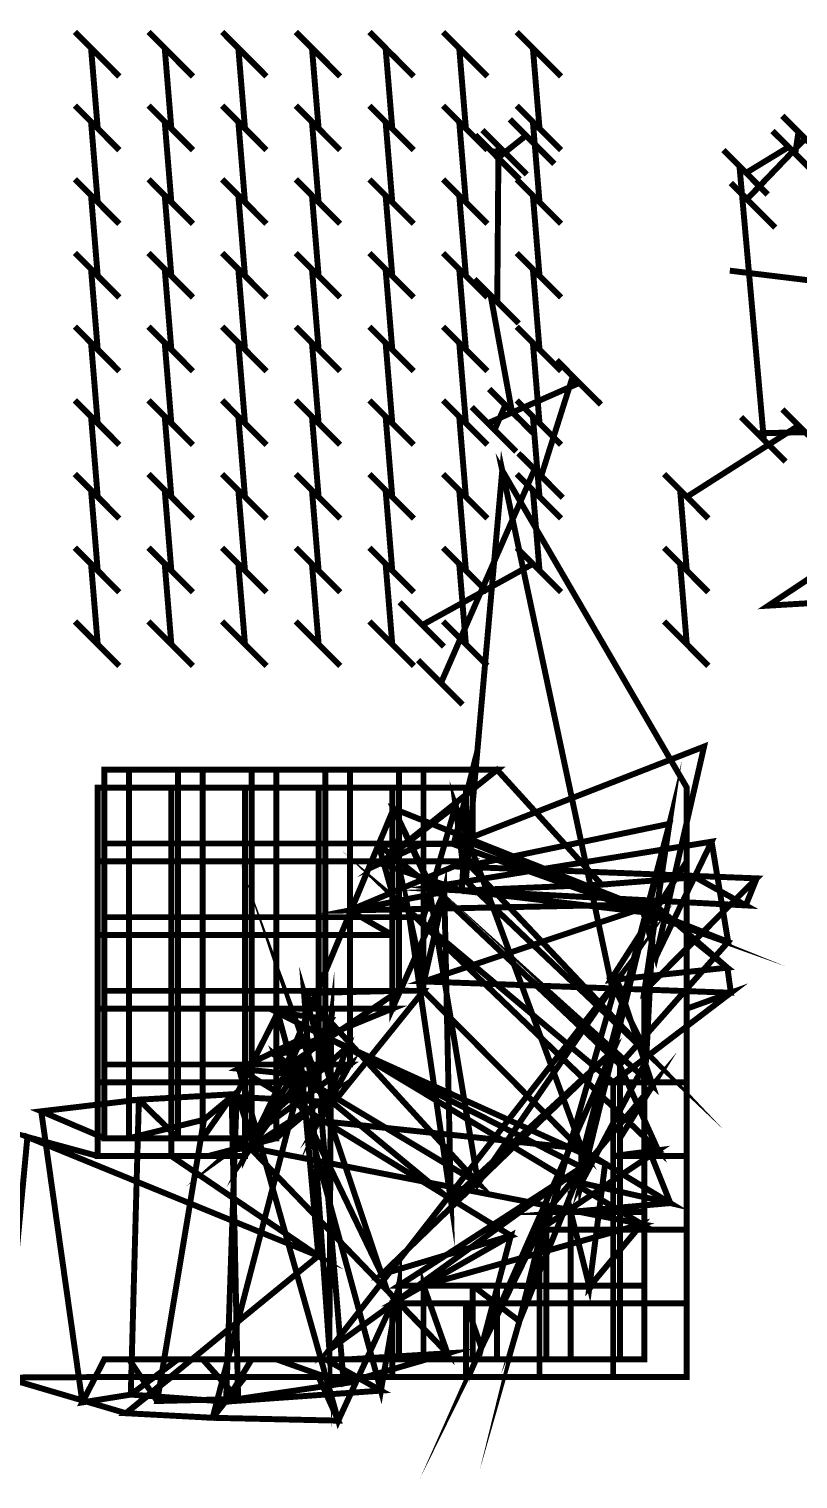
# Model space of a CAD drawing. Extents: x 0.5 to 10.7, y 0.3 to 10.6.
# Drawn here: x 5.604 to 7.403, y 0.304 to 3.694 of the extents above; entities that cross this region are included whole.
import ezdxf

# ---------------------------------------------------------------- set-up
doc = ezdxf.new("R2010")
doc.units = 0
doc.layers.get('0').update_dxf_attribs({"linetype": 'CONTINUOUS'})

msp = doc.modelspace()

# ---------------------------------------------------------------- linework, layer by layer
at = {"color": 0, "const_width": 0.013889}
for points in [[(5.76486, 3.63336), (5.81153, 3.58653), (5.81526, 3.58279), (5.77263, 3.62554), (5.72276, 3.6754), (5.71153, 3.68668), (5.74929, 3.64887), (5.76486, 3.4611), (5.81153, 3.41428), (5.81526, 3.41054), (5.77263, 3.45335), (5.72276, 3.50319), (5.71153, 3.51443), (5.74929, 3.47667), (5.76486, 3.2889), (5.81153, 3.24208), (5.81526, 3.23833), (5.77263, 3.28108), (5.72276, 3.33094), (5.71153, 3.34224), (5.74929, 3.30447), (5.76486, 3.11664), (5.81153, 3.06988), (5.81526, 3.06614), (5.77263, 3.10889), (5.72276, 3.15875), (5.71153, 3.16997), (5.74929, 3.13222), (5.76486, 2.94444), (5.81153, 2.89762), (5.81526, 2.89387), (5.77263, 2.93668), (5.72276, 2.98654), (5.71153, 2.99778), (5.74929, 2.96001), (5.76486, 2.77225), (5.81153, 2.72542), (5.81526, 2.72168), (5.77263, 2.76443), (5.72276, 2.81429), (5.71153, 2.82557), (5.74929, 2.78776), (5.76486, 2.59999), (5.81153, 2.55317), (5.81526, 2.54943), (5.77263, 2.59224), (5.72276, 2.64208), (5.71153, 2.65332), (5.74929, 2.61556), (5.76486, 2.42779), (5.81153, 2.38097), (5.81526, 2.37722), (5.77263, 2.41997), (5.72276, 2.46983), (5.71153, 2.48113), (5.74929, 2.44336), (5.76486, 2.25553), (5.81153, 2.20876), (5.81526, 2.20503), (5.77263, 2.24778), (5.72276, 2.29764), (5.71153, 2.30886), (5.74929, 2.27111)], [(5.93707, 3.63336), (5.98372, 3.58653), (5.98753, 3.58279), (5.94488, 3.62554), (5.89501, 3.6754), (5.88374, 3.68668), (5.92156, 3.64887), (5.93707, 3.4611), (5.98372, 3.41428), (5.98753, 3.41054), (5.94488, 3.45335), (5.89501, 3.50319), (5.88374, 3.51443), (5.92156, 3.47667), (5.93707, 3.2889), (5.98372, 3.24208), (5.98753, 3.23833), (5.94488, 3.28108), (5.89501, 3.33094), (5.88374, 3.34224), (5.92156, 3.30447), (5.93707, 3.11664), (5.98372, 3.06988), (5.98753, 3.06614), (5.94488, 3.10889), (5.89501, 3.15875), (5.88374, 3.16997), (5.92156, 3.13222), (5.93707, 2.94444), (5.98372, 2.89762), (5.98753, 2.89387), (5.94488, 2.93668), (5.89501, 2.98654), (5.88374, 2.99778), (5.92156, 2.96001), (5.93707, 2.77225), (5.98372, 2.72542), (5.98753, 2.72168), (5.94488, 2.76443), (5.89501, 2.81429), (5.88374, 2.82557), (5.92156, 2.78776), (5.93707, 2.59999), (5.98372, 2.55317), (5.98753, 2.54943), (5.94488, 2.59224), (5.89501, 2.64208), (5.88374, 2.65332), (5.92156, 2.61556), (5.93707, 2.42779), (5.98372, 2.38097), (5.98753, 2.37722), (5.94488, 2.41997), (5.89501, 2.46983), (5.88374, 2.48113), (5.92156, 2.44336), (5.93707, 2.25553), (5.98372, 2.20876), (5.98753, 2.20503), (5.94488, 2.24778), (5.89501, 2.29764), (5.88374, 2.30886), (5.92156, 2.27111)], [(6.10932, 3.63336), (6.15597, 3.58653), (6.15972, 3.58279), (6.11708, 3.62554), (6.06722, 3.6754), (6.05599, 3.68668), (6.09375, 3.64887), (6.10932, 3.4611), (6.15597, 3.41428), (6.15972, 3.41054), (6.11708, 3.45335), (6.06722, 3.50319), (6.05599, 3.51443), (6.09375, 3.47667), (6.10932, 3.2889), (6.15597, 3.24208), (6.15972, 3.23833), (6.11708, 3.28108), (6.06722, 3.33094), (6.05599, 3.34224), (6.09375, 3.30447), (6.10932, 3.11664), (6.15597, 3.06988), (6.15972, 3.06614), (6.11708, 3.10889), (6.06722, 3.15875), (6.05599, 3.16997), (6.09375, 3.13222), (6.10932, 2.94444), (6.15597, 2.89762), (6.15972, 2.89387), (6.11708, 2.93668), (6.06722, 2.98654), (6.05599, 2.99778), (6.09375, 2.96001), (6.10932, 2.77225), (6.15597, 2.72542), (6.15972, 2.72168), (6.11708, 2.76443), (6.06722, 2.81429), (6.05599, 2.82557), (6.09375, 2.78776), (6.10932, 2.59999), (6.15597, 2.55317), (6.15972, 2.54943), (6.11708, 2.59224), (6.06722, 2.64208), (6.05599, 2.65332), (6.09375, 2.61556), (6.10932, 2.42779), (6.15597, 2.38097), (6.15972, 2.37722), (6.11708, 2.41997), (6.06722, 2.46983), (6.05599, 2.48113), (6.09375, 2.44336), (6.10932, 2.25553), (6.15597, 2.20876), (6.15972, 2.20503), (6.11708, 2.24778), (6.06722, 2.29764), (6.05599, 2.30886), (6.09375, 2.27111)], [(6.28153, 3.63336), (6.32818, 3.58653), (6.33192, 3.58279), (6.28928, 3.62554), (6.23942, 3.6754), (6.22819, 3.68668), (6.26594, 3.64887), (6.28153, 3.4611), (6.32818, 3.41428), (6.33192, 3.41054), (6.28928, 3.45335), (6.23942, 3.50319), (6.22819, 3.51443), (6.26594, 3.47667), (6.28153, 3.2889), (6.32818, 3.24208), (6.33192, 3.23833), (6.28928, 3.28108), (6.23942, 3.33094), (6.22819, 3.34224), (6.26594, 3.30447), (6.28153, 3.11664), (6.32818, 3.06988), (6.33192, 3.06614), (6.28928, 3.10889), (6.23942, 3.15875), (6.22819, 3.16997), (6.26594, 3.13222), (6.28153, 2.94444), (6.32818, 2.89762), (6.33192, 2.89387), (6.28928, 2.93668), (6.23942, 2.98654), (6.22819, 2.99778), (6.26594, 2.96001), (6.28153, 2.77225), (6.32818, 2.72542), (6.33192, 2.72168), (6.28928, 2.76443), (6.23942, 2.81429), (6.22819, 2.82557), (6.26594, 2.78776), (6.28153, 2.59999), (6.32818, 2.55317), (6.33192, 2.54943), (6.28928, 2.59224), (6.23942, 2.64208), (6.22819, 2.65332), (6.26594, 2.61556), (6.28153, 2.42779), (6.32818, 2.38097), (6.33192, 2.37722), (6.28928, 2.41997), (6.23942, 2.46983), (6.22819, 2.48113), (6.26594, 2.44336), (6.28153, 2.25553), (6.32818, 2.20876), (6.33192, 2.20503), (6.28928, 2.24778), (6.23942, 2.29764), (6.22819, 2.30886), (6.26594, 2.27111)], [(6.45378, 3.63336), (6.50043, 3.58653), (6.50418, 3.58279), (6.46153, 3.62554), (6.41168, 3.6754), (6.40039, 3.68668), (6.43821, 3.64887), (6.45378, 3.4611), (6.50043, 3.41428), (6.50418, 3.41054), (6.46153, 3.45335), (6.41168, 3.50319), (6.40039, 3.51443), (6.43821, 3.47667), (6.45378, 3.2889), (6.50043, 3.24208), (6.50418, 3.23833), (6.46153, 3.28108), (6.41168, 3.33094), (6.40039, 3.34224), (6.43821, 3.30447), (6.45378, 3.11664), (6.50043, 3.06988), (6.50418, 3.06614), (6.46153, 3.10889), (6.41168, 3.15875), (6.40039, 3.16997), (6.43821, 3.13222), (6.45378, 2.94444), (6.50043, 2.89762), (6.50418, 2.89387), (6.46153, 2.93668), (6.41168, 2.98654), (6.40039, 2.99778), (6.43821, 2.96001), (6.45378, 2.77225), (6.50043, 2.72542), (6.50418, 2.72168), (6.46153, 2.76443), (6.41168, 2.81429), (6.40039, 2.82557), (6.43821, 2.78776), (6.45378, 2.59999), (6.50043, 2.55317), (6.50418, 2.54943), (6.46153, 2.59224), (6.41168, 2.64208), (6.40039, 2.65332), (6.43821, 2.61556), (6.45378, 2.42779), (6.50043, 2.38097), (6.50418, 2.37722), (6.46153, 2.41997), (6.41168, 2.46983), (6.40039, 2.48113), (6.43821, 2.44336), (6.45378, 2.25553), (6.50043, 2.20876), (6.50418, 2.20503), (6.46153, 2.24778), (6.41168, 2.29764), (6.40039, 2.30886), (6.43821, 2.27111)], [(6.79818, 3.63336), (6.84483, 3.58653), (6.84864, 3.58279), (6.80599, 3.62554), (6.75613, 3.6754), (6.74485, 3.68668), (6.78267, 3.64887), (6.79818, 3.4611), (6.84483, 3.41428), (6.84864, 3.41054), (6.80599, 3.45335), (6.75613, 3.50319), (6.74485, 3.51443), (6.78267, 3.47667), (6.79818, 3.2889), (6.84483, 3.24208), (6.84864, 3.23833), (6.80599, 3.28108), (6.75613, 3.33094), (6.74485, 3.34224), (6.78267, 3.30447), (6.79818, 3.11664), (6.84483, 3.06988), (6.84864, 3.06614), (6.80599, 3.10889), (6.75613, 3.15875), (6.74485, 3.16997), (6.78267, 3.13222), (6.79818, 2.94444), (6.84483, 2.89762), (6.84864, 2.89387), (6.80599, 2.93668), (6.75613, 2.98654), (6.74485, 2.99778), (6.78267, 2.96001), (6.79818, 2.77225), (6.84483, 2.72542), (6.84864, 2.72168), (6.80599, 2.76443), (6.75613, 2.81429), (6.74485, 2.82557), (6.78267, 2.78776), (6.79818, 2.59999), (6.84483, 2.55317), (6.84864, 2.54943), (6.80599, 2.59224), (6.75613, 2.64208), (6.74485, 2.65332), (6.78267, 2.61556), (6.79818, 2.42779), (6.84483, 2.38097), (6.84864, 2.37722), (6.80599, 2.41997), (6.75613, 2.46983), (6.74485, 2.48113), (6.78267, 2.44336), (6.52403, 2.30057), (6.57086, 2.25375), (6.5746, 2.25), (6.53196, 2.29264), (6.48193, 2.34267), (6.47071, 2.35374), (6.50846, 2.31614)], [(6.62597, 3.63336), (6.67264, 3.58653), (6.67638, 3.58279), (6.63374, 3.62554), (6.58388, 3.6754), (6.57264, 3.68668), (6.6104, 3.64887), (6.62597, 3.4611), (6.67264, 3.41428), (6.67638, 3.41054), (6.63374, 3.45335), (6.58388, 3.50319), (6.57264, 3.51443), (6.6104, 3.47667), (6.62597, 3.2889), (6.67264, 3.24208), (6.67638, 3.23833), (6.63374, 3.28108), (6.58388, 3.33094), (6.57264, 3.34224), (6.6104, 3.30447), (6.62597, 3.11664), (6.67264, 3.06988), (6.67638, 3.06614), (6.63374, 3.10889), (6.58388, 3.15875), (6.57264, 3.16997), (6.6104, 3.13222), (6.62597, 2.94444), (6.67264, 2.89762), (6.67638, 2.89387), (6.63374, 2.93668), (6.58388, 2.98654), (6.57264, 2.99778), (6.6104, 2.96001), (6.62597, 2.77225), (6.67264, 2.72542), (6.67638, 2.72168), (6.63374, 2.76443), (6.58388, 2.81429), (6.57264, 2.82557), (6.6104, 2.78776), (6.62597, 2.59999), (6.67264, 2.55317), (6.67638, 2.54943), (6.63374, 2.59224), (6.58388, 2.64208), (6.57264, 2.65332), (6.6104, 2.61556), (6.62597, 2.42779), (6.67264, 2.38097), (6.67638, 2.37722), (6.63374, 2.41997), (6.58388, 2.46983), (6.57264, 2.48113), (6.6104, 2.44336), (6.62597, 2.25553), (6.67264, 2.20876), (6.67638, 2.20503), (6.63374, 2.24778), (6.58388, 2.29764), (6.57264, 2.30886), (6.6104, 2.27111)], [(7.42725, 3.42947), (7.37739, 3.47933), (7.3661, 3.49056), (7.40375, 3.45281), (7.39626, 3.40224), (7.44293, 3.35542)], [(6.78207, 3.42904), (6.82889, 3.38238), (6.83263, 3.37864), (6.78999, 3.42122), (6.74013, 3.47114), (6.72889, 3.48236), (6.76665, 3.44461), (6.70122, 3.39236), (6.74794, 3.34571), (6.75179, 3.34196), (6.70904, 3.3846), (6.65918, 3.43446), (6.64789, 3.44569), (6.68571, 3.40793), (6.71767, 3.40429), (6.76443, 3.35747), (6.76818, 3.35374), (6.72553, 3.39638), (6.67567, 3.44624), (6.66444, 3.45751), (6.70221, 3.41971), (6.69933, 3.05583), (6.7461, 3.00917), (6.74983, 3.00543), (6.70725, 3.04807), (6.65722, 3.09793), (6.64611, 3.10915), (6.68375, 3.0714), (6.73372, 2.79904), (6.78043, 2.75222), (6.78429, 2.74849), (6.74154, 2.79113), (6.69168, 2.84099), (6.68039, 2.85221), (6.71821, 2.81446), (6.69303, 2.75667), (6.73975, 2.70985), (6.7436, 2.70611), (6.70085, 2.74892), (6.65099, 2.79878), (6.63971, 2.81), (6.67751, 2.77225), (6.89139, 2.86637), (6.93821, 2.81961), (6.94194, 2.81581), (6.89931, 2.85846), (6.84944, 2.90831), (6.83822, 2.9196), (6.87597, 2.88178), (6.80208, 2.64876), (6.84874, 2.60194), (6.85249, 2.59819), (6.80985, 2.64085), (6.75999, 2.69081), (6.74875, 2.70193), (6.78651, 2.66428), (6.56776, 2.16515), (6.61442, 2.11849), (6.61833, 2.11458), (6.57557, 2.15733), (6.52572, 2.20725), (6.51443, 2.21847), (6.55225, 2.18072)], [(7.44667, 3.35167), (7.40403, 3.39432), (7.35417, 3.44428), (7.34293, 3.4554), (7.38069, 3.41775), (7.28142, 3.35736), (7.32807, 3.31054), (7.33182, 3.30681), (7.28917, 3.34944), (7.23931, 3.39931), (7.22808, 3.41054), (7.26585, 3.37278), (7.32292, 2.73318), (7.36957, 2.68642), (7.37349, 2.68261), (7.33068, 2.72526), (7.28082, 2.77513), (7.26958, 2.7864), (7.30735, 2.74858), (7.4196, 2.75125)], [(7.29889, 3.28028), (7.34571, 3.23346), (7.34944, 3.22971), (7.30681, 3.27235), (7.25694, 3.32238), (7.24571, 3.3335), (7.28347, 3.29585), (7.41932, 3.43722)], [(7.24322, 3.12875), (7.88499, 3.05057), (7.86387, 3.15831), (7.95281, 3.07497), (8.20833, 3.15831), (8.29719, 3.07497), (8.55279, 3.15831), (8.64165, 3.07497), (8.89725, 3.15831)], [(7.42736, 2.74333), (7.3775, 2.79318), (7.36626, 2.80447), (7.40403, 2.76665), (7.14264, 2.59999), (7.18929, 2.55317), (7.19303, 2.54943), (7.15039, 2.59224), (7.10053, 2.64208), (7.08931, 2.65332), (7.12706, 2.61556), (7.14264, 2.42779), (7.18929, 2.38097), (7.19303, 2.37722), (7.15039, 2.41997), (7.10053, 2.46983), (7.08931, 2.48113), (7.12706, 2.44336), (7.14264, 2.25553), (7.18929, 2.20876), (7.19303, 2.20503), (7.15039, 2.24778), (7.10053, 2.29764), (7.08931, 2.30886), (7.12706, 2.27111)], [(7.51942, 2.46946), (7.3335, 2.34581), (8.13097, 2.39318), (7.95281, 2.38612), (8.20833, 2.46946), (8.29719, 2.38612), (8.55279, 2.46946), (8.64165, 2.38612), (8.89725, 2.46946)]]:
    msp.add_lwpolyline(points, dxfattribs=at)
for points in [[(6.62582, 1.70247), (6.71099, 2.66168), (6.96431, 1.47043), (7.04844, 1.30138), (6.62582, 1.70247)], [(6.71099, 2.66168), (7.14264, 1.92042), (7.14264, 1.74821), (6.96431, 1.47043), (6.71099, 2.66168)], [(6.59739, 1.78803), (7.18306, 2.01639), (7.07053, 1.52512), (7.04058, 1.62929), (6.59739, 1.78803)], [(6.64165, 1.96208), (6.59739, 1.78803), (7.04058, 1.62929), (6.64165, 1.78988), (6.64165, 1.96208)], [(5.78054, 1.96208), (5.95281, 1.96208), (5.95281, 1.78988), (5.78054, 1.78988), (5.78054, 1.96208)], [(5.83789, 1.96208), (6.01014, 1.96208), (6.01014, 1.78988), (5.83789, 1.78988), (5.83789, 1.96208)], [(5.95281, 1.96208), (6.125, 1.96208), (6.125, 1.78988), (5.95281, 1.78988), (5.95281, 1.96208)], [(6.01014, 1.96208), (6.18235, 1.96208), (6.18235, 1.78988), (6.01014, 1.78988), (6.01014, 1.96208)], [(6.125, 1.96208), (6.29719, 1.96208), (6.29719, 1.78988), (6.125, 1.78988), (6.125, 1.96208)], [(6.18235, 1.96208), (6.3546, 1.96208), (6.3546, 1.78988), (6.18235, 1.78988), (6.18235, 1.96208)], [(6.29719, 1.96208), (6.46946, 1.96208), (6.46946, 1.78988), (6.29719, 1.78988), (6.29719, 1.96208)], [(6.3546, 1.96208), (6.52681, 1.96208), (6.52681, 1.78988), (6.3546, 1.78988), (6.3546, 1.96208)], [(6.52681, 1.96208), (6.699, 1.96208), (6.42529, 1.74322), (6.52681, 1.78988), (6.52681, 1.96208)], [(6.699, 1.96208), (6.94336, 1.69374), (6.61626, 1.67985), (6.42529, 1.74322), (6.699, 1.96208)], [(6.46946, 1.96208), (6.64165, 1.96208), (6.64165, 1.78988), (6.46946, 1.78988), (6.46946, 1.96208)], [(7.10194, 1.83583), (7.04346, 1.44542), (7.04346, 1.27322), (6.89567, 0.996365), (7.10194, 1.83583)], [(6.60194, 1.87776), (6.61974, 1.7354), (7.10194, 1.83583), (6.89958, 1.06972), (6.60194, 1.87776)], [(5.76486, 1.92042), (5.93707, 1.92042), (5.93707, 1.74821), (5.76486, 1.74821), (5.76486, 1.92042)], [(5.93707, 1.92042), (6.10932, 1.92042), (6.10932, 1.74821), (5.93707, 1.74821), (5.93707, 1.92042)], [(6.10932, 1.92042), (6.28153, 1.92042), (6.28153, 1.74821), (6.10932, 1.74821), (6.10932, 1.92042)], [(6.28153, 1.92042), (6.45378, 1.92042), (6.45378, 1.74821), (6.28153, 1.74821), (6.28153, 1.92042)], [(6.45378, 1.92042), (6.62597, 1.92042), (6.62597, 1.74821), (6.45378, 1.74821), (6.45378, 1.92042)], [(6.52681, 1.61763), (6.60194, 1.87776), (6.89958, 1.06972), (6.52681, 1.44542), (6.52681, 1.61763)], [(6.62597, 1.92042), (6.62582, 1.70247), (7.04844, 1.30138), (6.62597, 1.74821), (6.62597, 1.92042)], [(6.20361, 1.26628), (6.45692, 1.8711), (6.53792, 1.69749), (6.65446, 0.995714), (6.20361, 1.26628)], [(6.42156, 1.78711), (6.54514, 1.68804), (6.45692, 1.8711), (6.20361, 1.26628), (6.42156, 1.78711)], [(6.52681, 1.78988), (6.42529, 1.74322), (6.60194, 1.87776), (6.52681, 1.61763), (6.52681, 1.78988)], [(6.42529, 1.74322), (6.61626, 1.67985), (6.61974, 1.7354), (6.60194, 1.87776), (6.42529, 1.74322)], [(6.54514, 1.68804), (7.20068, 1.79406), (7.23931, 1.55974), (6.45692, 1.8711), (6.54514, 1.68804)], [(6.45692, 1.8711), (7.23931, 1.55974), (6.98611, 1.27322), (6.53792, 1.69749), (6.45692, 1.8711)], [(6.61974, 1.7354), (7.3061, 1.70833), (7.04346, 1.44542), (7.10194, 1.83583), (6.61974, 1.7354)], [(6.89958, 1.06972), (7.10194, 1.83583), (6.89567, 0.996365), (6.89556, 1.07666), (6.89958, 1.06972)], [(5.78054, 1.78988), (5.95281, 1.78988), (5.95281, 1.61763), (5.78054, 1.61763), (5.78054, 1.78988)], [(5.83789, 1.78988), (6.01014, 1.78988), (6.01014, 1.61763), (5.83789, 1.61763), (5.83789, 1.78988)], [(5.95281, 1.78988), (6.125, 1.78988), (6.125, 1.61763), (5.95281, 1.61763), (5.95281, 1.78988)], [(6.01014, 1.78988), (6.18235, 1.78988), (6.18235, 1.61763), (6.01014, 1.61763), (6.01014, 1.78988)], [(6.125, 1.78988), (6.29719, 1.78988), (6.29719, 1.61763), (6.125, 1.61763), (6.125, 1.78988)], [(6.18235, 1.78988), (6.3546, 1.78988), (6.3546, 1.61763), (6.18235, 1.61763), (6.18235, 1.78988)], [(6.46946, 1.61763), (6.42156, 1.78711), (6.20361, 1.26628), (6.46946, 1.44542), (6.46946, 1.61763)], [(6.29719, 1.78988), (6.46946, 1.78988), (6.46946, 1.61763), (6.29719, 1.61763), (6.29719, 1.78988)], [(6.3546, 1.78988), (6.52681, 1.78988), (6.52681, 1.61763), (6.3546, 1.61763), (6.3546, 1.78988)], [(6.64165, 1.78988), (7.04058, 1.62929), (6.54514, 1.68804), (6.42156, 1.78711), (6.64165, 1.78988)], [(6.46946, 1.78988), (6.64165, 1.78988), (6.42156, 1.78711), (6.46946, 1.61763), (6.46946, 1.78988)], [(6.57557, 1.67692), (6.52778, 1.46733), (6.49138, 1.63346), (6.59082, 0.955946), (6.57557, 1.67692)], [(7.04058, 1.62929), (7.07053, 1.52512), (7.20068, 1.79406), (6.54514, 1.68804), (7.04058, 1.62929)], [(6.49138, 1.63346), (6.97043, 1.23155), (6.97043, 1.0593), (7.07557, 1.07275), (6.49138, 1.63346)], [(6.96431, 1.47043), (7.14264, 1.74821), (7.14264, 1.57596), (7.23753, 1.49957), (6.96431, 1.47043)], [(5.76486, 1.74821), (5.93707, 1.74821), (5.93707, 1.57596), (5.76486, 1.57596), (5.76486, 1.74821)], [(5.93707, 1.74821), (6.10932, 1.74821), (6.10932, 1.57596), (5.93707, 1.57596), (5.93707, 1.74821)], [(6.28153, 1.23155), (6.18278, 1.29308), (6.42904, 0.782661), (6.24322, 1.33442), (6.28153, 1.23155)], [(6.10932, 1.74821), (6.28153, 1.74821), (6.28153, 1.57596), (6.10932, 1.57596), (6.10932, 1.74821)], [(6.28153, 1.74821), (6.45378, 1.74821), (6.45378, 1.57596), (6.28153, 1.57596), (6.28153, 1.74821)], [(6.62597, 1.74821), (7.04844, 1.30138), (7.0664, 1.64789), (6.35417, 1.63346), (6.62597, 1.74821)], [(6.45378, 1.74821), (6.62597, 1.74821), (6.35417, 1.63346), (6.45378, 1.57596), (6.45378, 1.74821)], [(6.61626, 1.67985), (7.28054, 1.64512), (7.3061, 1.70833), (6.61974, 1.7354), (6.61626, 1.67985)], [(6.45378, 1.40375), (6.57557, 1.67692), (6.59082, 0.955946), (6.18278, 1.29308), (6.45378, 1.40375)], [(6.94336, 1.69374), (7.16237, 1.71099), (7.28054, 1.64512), (6.61626, 1.67985), (6.94336, 1.69374)], [(6.65446, 0.995714), (6.53792, 1.69749), (7.06278, 1.22418), (6.97987, 1.47026), (6.65446, 0.995714)], [(6.53792, 1.69749), (6.98611, 1.27322), (6.98611, 1.10097), (7.06278, 1.22418), (6.53792, 1.69749)], [(6.35417, 1.63346), (7.0664, 1.64789), (6.52778, 1.46733), (6.57557, 1.67692), (6.35417, 1.63346)], [(6.45378, 1.57596), (6.35417, 1.63346), (6.57557, 1.67692), (6.45378, 1.40375), (6.45378, 1.57596)], [(7.04844, 1.30138), (6.96431, 1.47043), (7.23753, 1.49957), (7.0664, 1.64789), (7.04844, 1.30138)], [(6.2475, 1.44015), (6.65446, 0.995714), (6.97987, 1.47026), (6.30664, 0.606662), (6.2475, 1.44015)], [(6.52778, 1.46733), (7.24571, 1.44097), (6.97043, 1.23155), (6.49138, 1.63346), (6.52778, 1.46733)], [(6.59082, 0.955946), (6.49138, 1.63346), (7.07557, 1.07275), (6.97017, 1.30539), (6.59082, 0.955946)], [(7.0664, 1.64789), (7.23753, 1.49957), (7.24571, 1.44097), (6.52778, 1.46733), (7.0664, 1.64789)], [(5.78054, 1.61763), (5.95281, 1.61763), (5.95281, 1.44542), (5.78054, 1.44542), (5.78054, 1.61763)], [(5.83789, 1.61763), (6.01014, 1.61763), (6.01014, 1.44542), (5.83789, 1.44542), (5.83789, 1.61763)], [(5.95281, 1.61763), (6.125, 1.61763), (6.125, 1.44542), (5.95281, 1.44542), (5.95281, 1.61763)], [(6.01014, 1.61763), (6.18235, 1.61763), (6.18235, 1.44542), (6.01014, 1.44542), (6.01014, 1.61763)], [(6.125, 1.61763), (6.29719, 1.61763), (6.29719, 1.44542), (6.125, 1.44542), (6.125, 1.61763)], [(6.18235, 1.61763), (6.3546, 1.61763), (6.3546, 1.44542), (6.18235, 1.44542), (6.18235, 1.61763)], [(6.29719, 1.61763), (6.46946, 1.61763), (6.46946, 1.44542), (6.29719, 1.44542), (6.29719, 1.61763)], [(6.3546, 1.61763), (6.52681, 1.61763), (6.52681, 1.44542), (6.3546, 1.44542), (6.3546, 1.61763)], [(5.76486, 1.57596), (5.93707, 1.57596), (5.93707, 1.40375), (5.76486, 1.40375), (5.76486, 1.57596)], [(5.93707, 1.57596), (6.10932, 1.57596), (6.10932, 1.40375), (5.93707, 1.40375), (5.93707, 1.57596)], [(6.10932, 1.57596), (6.28153, 1.57596), (6.28153, 1.40375), (6.10932, 1.40375), (6.10932, 1.57596)], [(6.28153, 1.57596), (6.45378, 1.57596), (6.45378, 1.40375), (6.28153, 1.40375), (6.28153, 1.57596)], [(7.23753, 1.49957), (7.14264, 1.57596), (7.14264, 1.40375), (7.24571, 1.44097), (7.23753, 1.49957)], [(6.29719, 1.27322), (6.2475, 1.44015), (6.30664, 0.606662), (6.31071, 1.37831), (6.29719, 1.27322)], [(6.30664, 0.606662), (6.97987, 1.47026), (6.75108, 0.67334), (6.89708, 1.03293), (6.30664, 0.606662)], [(6.97987, 1.47026), (7.06278, 1.22418), (6.81392, 0.928765), (6.75108, 0.67334), (6.97987, 1.47026)], [(7.24571, 1.44097), (7.14264, 1.40375), (7.14264, 1.23155), (6.97043, 1.23155), (7.24571, 1.44097)], [(5.78054, 1.44542), (5.95281, 1.44542), (5.95281, 1.27322), (5.78054, 1.27322), (5.78054, 1.44542)], [(5.83789, 1.44542), (6.01014, 1.44542), (6.01014, 1.27322), (5.83789, 1.27322), (5.83789, 1.44542)], [(5.95281, 1.44542), (6.125, 1.44542), (6.125, 1.27322), (5.95281, 1.27322), (5.95281, 1.44542)], [(6.01014, 1.44542), (6.18235, 1.44542), (6.18235, 1.27322), (6.01014, 1.27322), (6.01014, 1.44542)], [(6.125, 1.44542), (6.29719, 1.44542), (6.29719, 1.27322), (6.125, 1.27322), (6.125, 1.44542)], [(6.18235, 1.44542), (6.3546, 1.44542), (6.3546, 1.27322), (6.18235, 1.27322), (6.18235, 1.44542)], [(6.46946, 1.44542), (6.20361, 1.26628), (6.65446, 0.995714), (6.2475, 1.44015), (6.46946, 1.44542)], [(6.3546, 1.44542), (6.52681, 1.44542), (6.28207, 1.14166), (6.3546, 1.27322), (6.3546, 1.44542)], [(6.29719, 1.44542), (6.46946, 1.44542), (6.2475, 1.44015), (6.29719, 1.27322), (6.29719, 1.44542)], [(6.52681, 1.44542), (6.89958, 1.06972), (6.89556, 1.07666), (6.28207, 1.14166), (6.52681, 1.44542)], [(5.76486, 1.40375), (5.93707, 1.40375), (5.93707, 1.23155), (5.76486, 1.23155), (5.76486, 1.40375)], [(5.93707, 1.40375), (6.10932, 1.40375), (6.10932, 1.23155), (5.93707, 1.23155), (5.93707, 1.40375)], [(6.09, 1.20432), (6.18582, 1.39458), (6.42725, 0.51096), (6.06515, 0.485297), (6.09, 1.20432)], [(6.125, 1.10097), (6.31071, 1.37831), (6.18582, 1.39458), (6.09, 1.20432), (6.125, 1.10097)], [(6.10932, 1.40375), (6.28153, 1.40375), (6.28153, 1.23155), (6.10932, 1.23155), (6.10932, 1.40375)], [(6.125, 1.27322), (6.29719, 1.27322), (6.31071, 1.37831), (6.125, 1.10097), (6.125, 1.27322)], [(6.31071, 1.37831), (6.30664, 0.606662), (6.89708, 1.03293), (6.18582, 1.39458), (6.31071, 1.37831)], [(6.28153, 1.40375), (6.45378, 1.40375), (6.18278, 1.29308), (6.28153, 1.23155), (6.28153, 1.40375)], [(6.18582, 1.39458), (6.89708, 1.03293), (6.46946, 0.756511), (6.42725, 0.51096), (6.18582, 1.39458)], [(6.3489, 1.31418), (6.95167, 1.0415), (6.91488, 0.753743), (7.03722, 0.900282), (6.3489, 1.31418)], [(6.3546, 1.27322), (6.28207, 1.14166), (6.3489, 1.31418), (6.07818, 1.07373), (6.3546, 1.27322)], [(6.07818, 1.07373), (6.3489, 1.31418), (7.03722, 0.900282), (6.12082, 1.07878), (6.07818, 1.07373)], [(6.10932, 1.0593), (6.24322, 1.33442), (6.09526, 1.26318), (6.24289, 1.24821), (6.10932, 1.0593)], [(6.24322, 1.33442), (6.42904, 0.782661), (6.73112, 0.87321), (6.09526, 1.26318), (6.24322, 1.33442)], [(6.10932, 1.23155), (6.28153, 1.23155), (6.24322, 1.33442), (6.10932, 1.0593), (6.10932, 1.23155)], [(6.28207, 1.14166), (6.89556, 1.07666), (6.95167, 1.0415), (6.3489, 1.31418), (6.28207, 1.14166)], [(6.42904, 0.782661), (6.97017, 1.30539), (6.66211, 0.611654), (6.73112, 0.87321), (6.42904, 0.782661)], [(6.97017, 1.30539), (7.07557, 1.07275), (6.79818, 0.887099), (6.66211, 0.611654), (6.97017, 1.30539)], [(6.28097, 0.825846), (6.24289, 1.24821), (6.03364, 0.447483), (5.83083, 0.458171), (6.28097, 0.825846)], [(6.18278, 1.29308), (6.59082, 0.955946), (6.97017, 1.30539), (6.42904, 0.782661), (6.18278, 1.29308)], [(7.06278, 1.22418), (6.98611, 1.10097), (6.98611, 0.928765), (6.81392, 0.928765), (7.06278, 1.22418)], [(6.89567, 0.996365), (7.04346, 1.27322), (7.04346, 1.10097), (7.104, 0.949328), (6.89567, 0.996365)], [(5.78054, 1.27322), (5.95281, 1.27322), (5.95281, 1.10097), (5.78054, 1.10097), (5.78054, 1.27322)], [(5.83789, 1.27322), (6.01014, 1.27322), (6.01014, 1.10097), (5.83789, 1.10097), (5.83789, 1.27322)], [(5.93707, 1.0593), (6.10932, 1.0593), (6.24289, 1.24821), (6.28097, 0.825846), (5.93707, 1.0593)], [(5.95281, 1.27322), (6.125, 1.27322), (6.125, 1.10097), (5.95281, 1.10097), (5.95281, 1.27322)], [(6.18235, 1.10097), (6.07818, 1.07373), (6.12082, 1.07878), (6.28515, 1.18679), (6.18235, 1.10097)], [(6.01014, 1.27322), (6.18235, 1.27322), (6.18235, 1.10097), (6.01014, 1.10097), (6.01014, 1.27322)], [(6.24289, 1.24821), (6.09526, 1.26318), (6.32747, 0.44081), (6.03364, 0.447483), (6.24289, 1.24821)], [(6.18235, 1.27322), (6.3546, 1.27322), (6.07818, 1.07373), (6.18235, 1.10097), (6.18235, 1.27322)], [(6.09526, 1.26318), (6.73112, 0.87321), (6.45378, 0.714844), (6.32747, 0.44081), (6.09526, 1.26318)], [(5.76486, 1.23155), (5.93707, 1.23155), (5.93707, 1.0593), (5.76486, 1.0593), (5.76486, 1.23155)], [(5.83789, 1.10097), (6.01014, 1.10097), (6.07818, 1.19808), (6.01335, 1.14415), (5.83789, 1.10097)], [(5.93707, 1.23155), (6.10932, 1.23155), (6.10932, 1.0593), (5.93707, 1.0593), (5.93707, 1.23155)], [(6.97043, 1.23155), (7.14264, 1.23155), (7.14264, 1.0593), (6.97043, 1.0593), (6.97043, 1.23155)], [(5.78054, 1.10097), (5.95281, 1.10097), (5.86111, 1.19097), (5.63276, 1.1639), (5.78054, 1.10097)], [(5.63276, 1.1639), (5.86111, 1.19097), (5.84224, 0.501682), (5.729, 0.483453), (5.63276, 1.1639)], [(5.86111, 1.19097), (6.09, 1.20432), (6.06515, 0.485297), (5.84224, 0.501682), (5.86111, 1.19097)], [(5.95281, 1.10097), (6.125, 1.10097), (6.09, 1.20432), (5.86111, 1.19097), (5.95281, 1.10097)], [(6.01335, 1.14415), (6.07818, 1.19808), (6.09321, 0.491374), (5.90403, 0.486654), (6.01335, 1.14415)], [(6.01014, 1.10097), (6.18235, 1.10097), (6.28515, 1.18679), (6.07818, 1.19808), (6.01014, 1.10097)], [(6.07818, 1.19808), (6.28515, 1.18679), (6.34028, 0.52794), (6.09321, 0.491374), (6.07818, 1.19808)], [(6.28515, 1.18679), (6.12082, 1.07878), (6.5829, 0.598199), (6.34028, 0.52794), (6.28515, 1.18679)], [(5.76486, 1.0593), (5.93707, 1.0593), (6.28097, 0.825846), (5.60042, 1.1039), (5.76486, 1.0593)], [(7.104, 0.949328), (7.04346, 1.10097), (7.04346, 0.928765), (6.87125, 0.928765), (7.104, 0.949328)], [(5.60042, 1.1039), (6.28097, 0.825846), (5.83083, 0.458171), (5.54764, 0.541504), (5.60042, 1.1039)], [(6.12082, 1.07878), (7.03722, 0.900282), (6.52681, 0.756511), (6.5829, 0.598199), (6.12082, 1.07878)], [(6.89556, 1.07666), (6.89567, 0.996365), (7.104, 0.949328), (6.95167, 1.0415), (6.89556, 1.07666)], [(6.89708, 1.03293), (6.75108, 0.67334), (6.64165, 0.756511), (6.46946, 0.756511), (6.89708, 1.03293)], [(7.07557, 1.07275), (6.97043, 1.0593), (6.97043, 0.887099), (6.79818, 0.887099), (7.07557, 1.07275)], [(6.95167, 1.0415), (7.104, 0.949328), (6.87125, 0.928765), (6.91488, 0.753743), (6.95167, 1.0415)], [(6.97043, 1.0593), (7.14264, 1.0593), (7.14264, 0.887099), (6.97043, 0.887099), (6.97043, 1.0593)], [(6.75108, 0.67334), (6.81392, 0.928765), (6.81392, 0.756511), (6.64165, 0.756511), (6.75108, 0.67334)], [(6.91488, 0.753743), (6.87125, 0.928765), (6.87125, 0.756511), (6.699, 0.756511), (6.91488, 0.753743)], [(6.66211, 0.611654), (6.79818, 0.887099), (6.79818, 0.714844), (6.62597, 0.714844), (6.66211, 0.611654)], [(6.81392, 0.928765), (6.98611, 0.928765), (6.98611, 0.756511), (6.81392, 0.756511), (6.81392, 0.928765)], [(6.87125, 0.928765), (7.04346, 0.928765), (7.04346, 0.756511), (6.87125, 0.756511), (6.87125, 0.928765)], [(6.73112, 0.87321), (6.66211, 0.611654), (6.62597, 0.714844), (6.45378, 0.714844), (6.73112, 0.87321)], [(7.03722, 0.900282), (6.91488, 0.753743), (6.699, 0.756511), (6.52681, 0.756511), (7.03722, 0.900282)], [(6.79818, 0.887099), (6.97043, 0.887099), (6.97043, 0.714844), (6.79818, 0.714844), (6.79818, 0.887099)], [(6.97043, 0.887099), (7.14264, 0.887099), (7.14264, 0.714844), (6.97043, 0.714844), (6.97043, 0.887099)], [(6.42725, 0.51096), (6.46946, 0.756511), (6.46946, 0.58431), (6.29719, 0.58431), (6.42725, 0.51096)], [(6.5829, 0.598199), (6.52681, 0.756511), (6.52681, 0.58431), (6.3546, 0.58431), (6.5829, 0.598199)], [(6.32747, 0.44081), (6.45378, 0.714844), (6.45378, 0.542643), (6.28153, 0.542643), (6.32747, 0.44081)], [(6.46946, 0.756511), (6.64165, 0.756511), (6.64165, 0.58431), (6.46946, 0.58431), (6.46946, 0.756511)], [(6.52681, 0.756511), (6.699, 0.756511), (6.699, 0.58431), (6.52681, 0.58431), (6.52681, 0.756511)], [(6.64165, 0.756511), (6.81392, 0.756511), (6.81392, 0.58431), (6.64165, 0.58431), (6.64165, 0.756511)], [(6.699, 0.756511), (6.87125, 0.756511), (6.87125, 0.58431), (6.699, 0.58431), (6.699, 0.756511)], [(6.81392, 0.756511), (6.98611, 0.756511), (6.98611, 0.58431), (6.81392, 0.58431), (6.81392, 0.756511)], [(6.87125, 0.756511), (7.04346, 0.756511), (7.04346, 0.58431), (6.87125, 0.58431), (6.87125, 0.756511)], [(6.45378, 0.714844), (6.62597, 0.714844), (6.62597, 0.542643), (6.45378, 0.542643), (6.45378, 0.714844)], [(6.62597, 0.714844), (6.79818, 0.714844), (6.79818, 0.542643), (6.62597, 0.542643), (6.62597, 0.714844)], [(6.79818, 0.714844), (6.97043, 0.714844), (6.97043, 0.542643), (6.79818, 0.542643), (6.79818, 0.714844)], [(6.97043, 0.714844), (7.14264, 0.714844), (7.14264, 0.542643), (6.97043, 0.542643), (6.97043, 0.714844)], [(5.729, 0.483453), (5.84224, 0.501682), (5.95281, 0.58431), (5.78054, 0.58431), (5.729, 0.483453)], [(5.84224, 0.501682), (6.06515, 0.485297), (6.125, 0.58431), (5.95281, 0.58431), (5.84224, 0.501682)], [(5.90403, 0.486654), (6.09321, 0.491374), (6.01014, 0.58431), (5.83789, 0.58431), (5.90403, 0.486654)], [(6.09321, 0.491374), (6.34028, 0.52794), (6.18235, 0.58431), (6.01014, 0.58431), (6.09321, 0.491374)], [(6.06515, 0.485297), (6.42725, 0.51096), (6.29719, 0.58431), (6.125, 0.58431), (6.06515, 0.485297)], [(6.34028, 0.52794), (6.5829, 0.598199), (6.3546, 0.58431), (6.18235, 0.58431), (6.34028, 0.52794)], [(5.54764, 0.541504), (5.83083, 0.458171), (5.93707, 0.542643), (5.76486, 0.542643), (5.54764, 0.541504)], [(5.83083, 0.458171), (6.03364, 0.447483), (6.10932, 0.542643), (5.93707, 0.542643), (5.83083, 0.458171)], [(6.03364, 0.447483), (6.32747, 0.44081), (6.28153, 0.542643), (6.10932, 0.542643), (6.03364, 0.447483)]]:
    msp.add_lwpolyline(points, close=True, dxfattribs=at)

doc.saveas('drawing.dxf')
